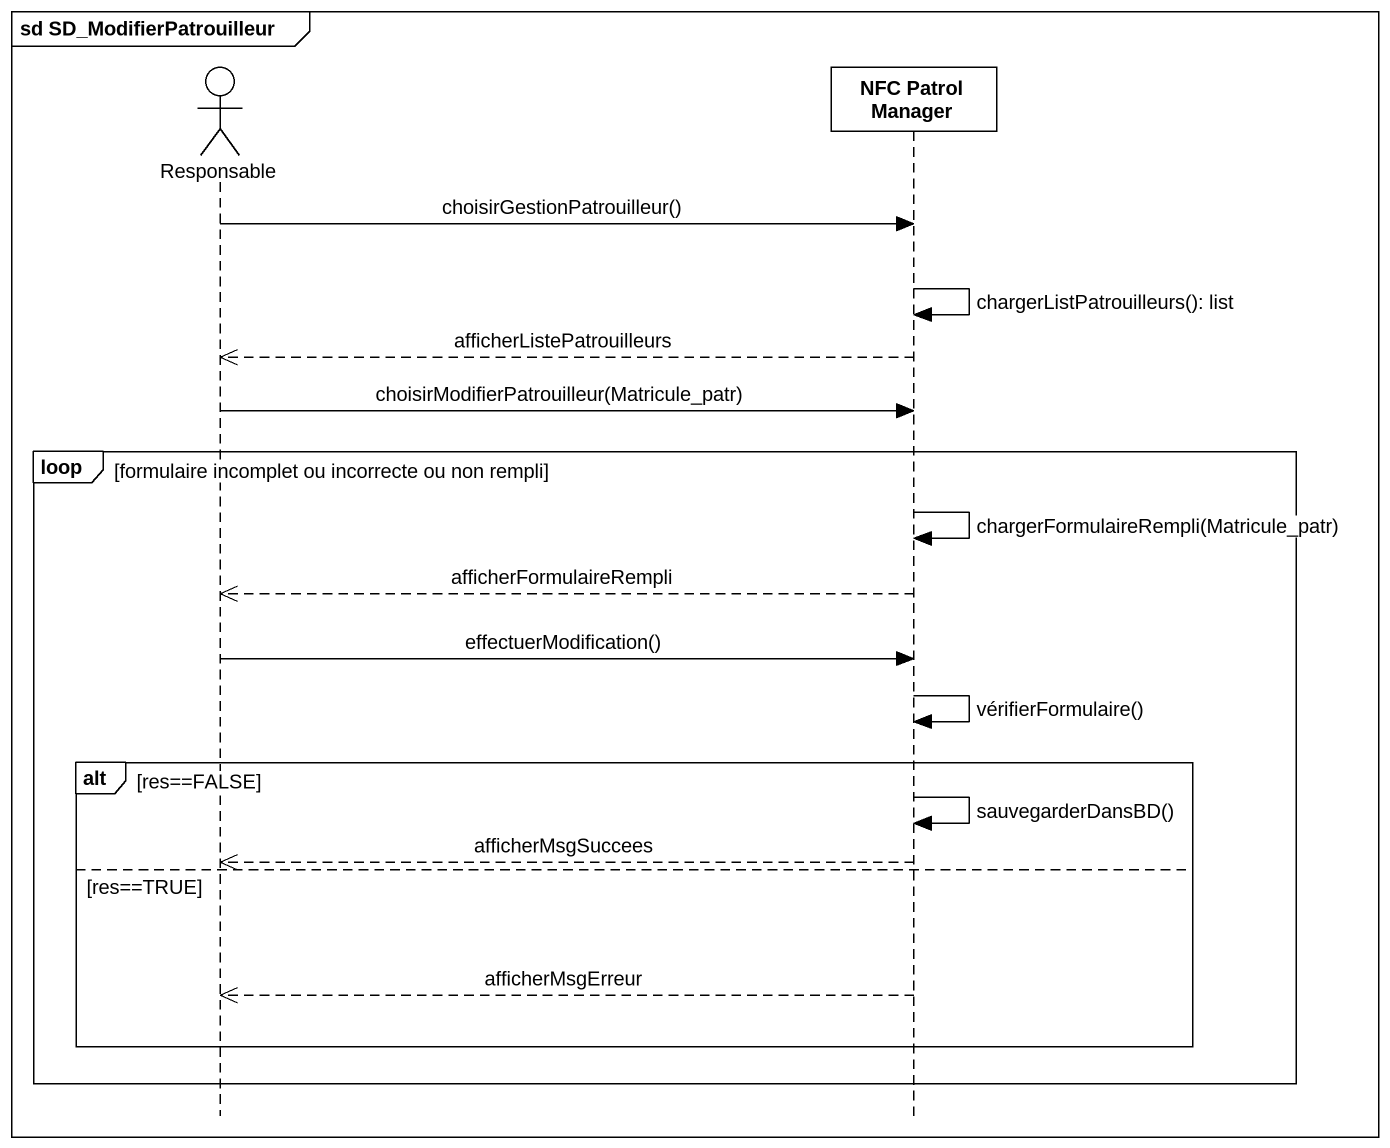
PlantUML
@startuml
mainframe sd SD_ModifierPatrouilleur
hide footbox
actor Responsable #FFFFFF
participant "NFC Patrol Manager" as NFC_Patrol_Manager #FFFFFF

Responsable -> NFC_Patrol_Manager : choisirGestionPatrouilleur()
NFC_Patrol_Manager -> NFC_Patrol_Manager : chargerListPatrouilleurs(): list
NFC_Patrol_Manager -->> Responsable : afficherListePatrouilleurs
Responsable -> NFC_Patrol_Manager : choisirModifierPatrouilleur(Matricule_patr)
loop formulaire incomplet ou incorrecte ou non rempli
  NFC_Patrol_Manager -> NFC_Patrol_Manager : chargerFormulaireRempli(Matricule_patr)
  NFC_Patrol_Manager -->> Responsable : afficherFormulaireRempli
  Responsable -> NFC_Patrol_Manager : effectuerModification()
  NFC_Patrol_Manager -> NFC_Patrol_Manager : vérifierFormulaire()
  alt res==FALSE
    NFC_Patrol_Manager -> NFC_Patrol_Manager : sauvegarderDansBD()
    NFC_Patrol_Manager -->> Responsable : afficherMsgSuccees
  else res==TRUE
    NFC_Patrol_Manager -->> Responsable : afficherMsgErreur
  end
end
@enduml
